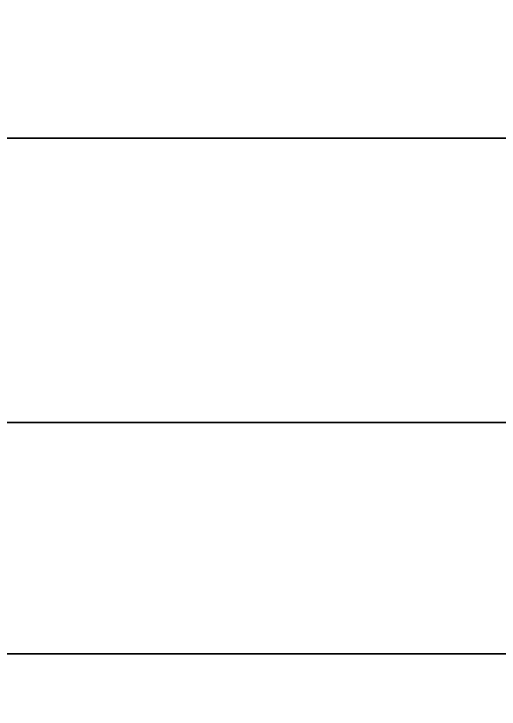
# Model space of a CAD drawing. Header units: millimetres. Extents: x 516 to 946, y 0 to 190.
# Drawn here: x 677.45 to 694.1, y 93.52 to 117.36 of the extents above; entities that cross this region are included whole.
import ezdxf

# ---------------------------------------------------------------- set-up
doc = ezdxf.new("R2010")
doc.units = ezdxf.units.MM
doc.layers.add('1', color=7, linetype='Continuous', true_color=0xffffff)

# ---------------------------------------------------------------- blocks, each defined once
blk = doc.blocks.new('UG_SURFACE_001')
at = {"layer": '1', "color": 252, "linetype": 'Continuous', "lineweight": 35}
for points in [[(181.108311, 117.845915, 3.5), (161.528692, 117.845915, 3.5), (161.528692, 113.101698, 3.5), (181.108311, 113.101698, 3.5)], [(181.108311, 113.101698, 1.5), (161.528692, 113.101698, 1.5), (161.528692, 117.845915, 1.5), (181.108311, 117.845915, 1.5)], [(181.108311, 113.101698, 3.5), (161.528692, 113.101698, 3.5), (161.528692, 103.351697, 3.5), (181.108311, 103.351697, 3.5)], [(181.108311, 103.351697, 1.5), (161.528692, 103.351697, 1.5), (161.528692, 113.101698, 1.5), (181.108311, 113.101698, 1.5)], [(181.108311, 103.351697, 3.5), (161.528692, 103.351697, 3.5), (161.528692, 95.420301, 3.5), (181.108311, 95.420301, 3.5)], [(181.108311, 95.420301, 1.5), (161.528692, 95.420301, 1.5), (161.528692, 103.351697, 1.5), (181.108311, 103.351697, 1.5)], [(181.108311, 95.420301, 3.5), (161.528692, 95.420301, 3.5), (161.528692, 90.379037, 3.5), (181.108311, 90.379037, 3.5)], [(181.108311, 90.379037, 1.5), (161.528692, 90.379037, 1.5), (161.528692, 95.420301, 1.5), (181.108311, 95.420301, 1.5)]]:
    blk.add_3dface(points, dxfattribs=at)
blk = doc.blocks.new('1стенка_MODEL')
at = {"layer": '1', "color": 252, "linetype": 'Continuous', "lineweight": 35}
blk.add_blockref('UG_SURFACE_001', (0, 0), dxfattribs=at)

msp = doc.modelspace()

# ---------------------------------------------------------------- block references
at = {"layer": '1', "color": 163, "linetype": 'Continuous', "lineweight": 70}
msp.add_blockref('1стенка_MODEL', (515.550342, 0), dxfattribs=at)

doc.saveas('drawing.dxf')
